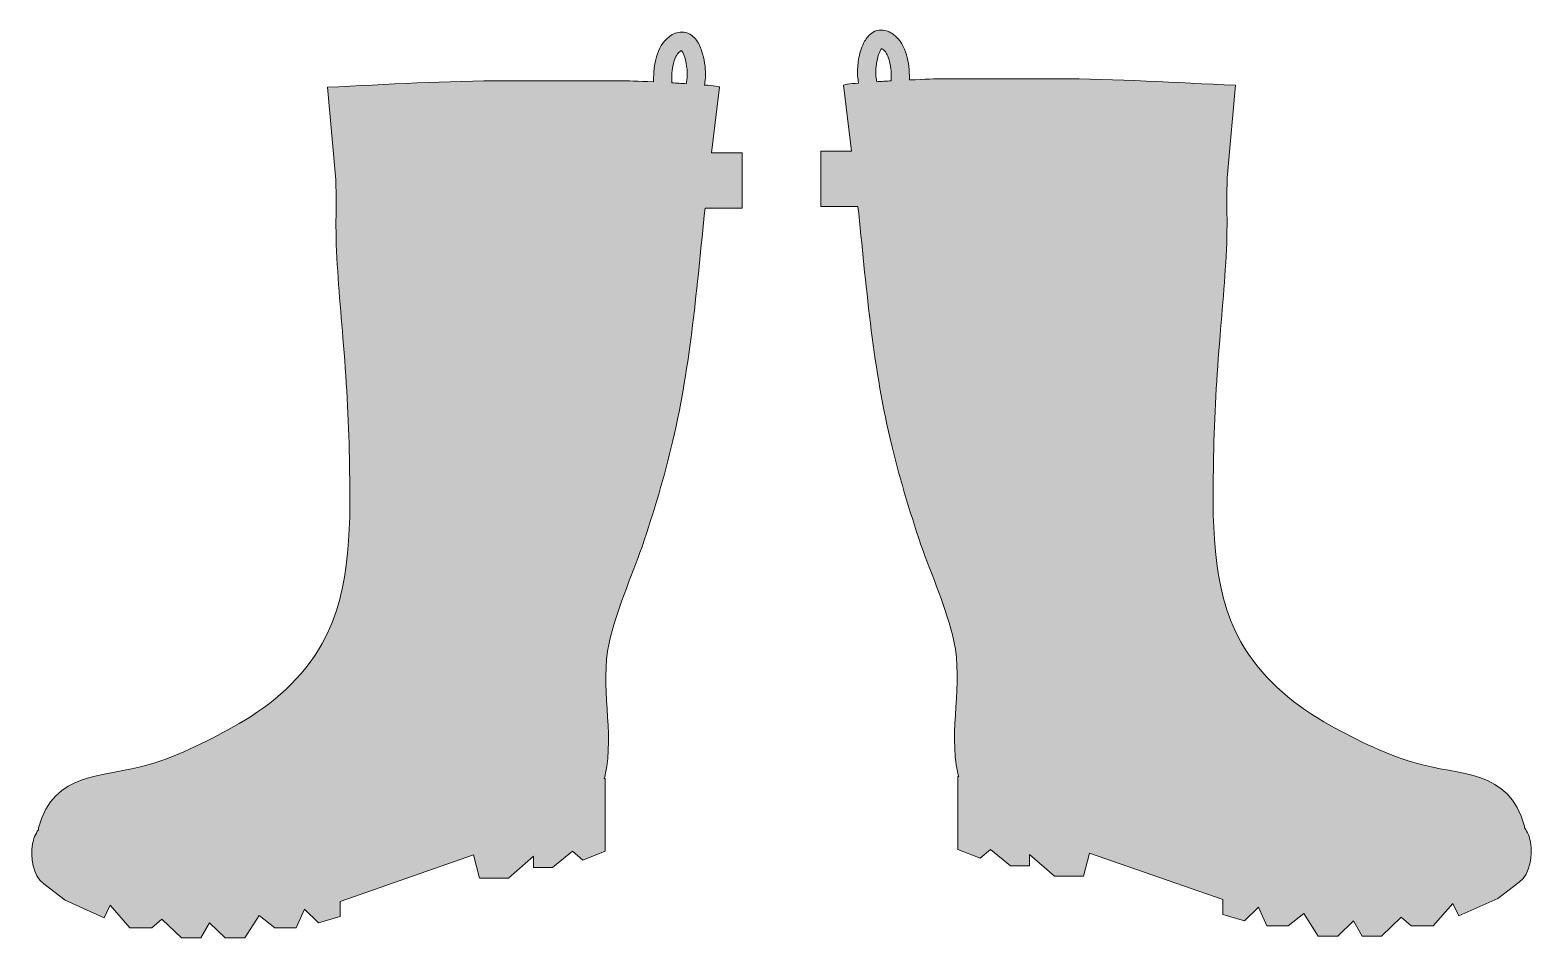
# Model space of a CAD drawing. Header units: inches. Extents: x 0 to 102, y 0 to 62.
import ezdxf

# ---------------------------------------------------------------- set-up
doc = ezdxf.new("R2010")
doc.units = ezdxf.units.IN
doc.header["$MEASUREMENT"] = 0
doc.layers.add('Layer 1', color=7, linetype='Continuous')

msp = doc.modelspace()

# ---------------------------------------------------------------- hatches: boundary and pattern name
at = {"layer": 'Layer 1', "true_color": 0xffdd15}
h = msp.add_hatch(color=40, dxfattribs=at)
h.dxf.hatch_style = 2
edge = h.paths.add_edge_path()
edge.add_spline(control_points=[(46.6, 57.64), (46.6, 57.69), (46.19, 57.74), (45.58, 57.79), (45.6, 57.95), (45.63, 58.11), (45.64, 58.26), (45.64, 58.26), (45.65, 58.3), (45.65, 58.3), (45.65, 58.3), (45.64, 58.27), (45.64, 58.27), (45.65, 58.35), (45.65, 58.43), (45.65, 58.52), (45.65, 58.96), (45.58, 59.55), (45.39, 60.11), (45.3, 60.39), (45.17, 60.67), (44.97, 60.91), (44.87, 61.03), (44.75, 61.15), (44.59, 61.24), (44.43, 61.33), (44.24, 61.39), (44.04, 61.38), (43.73, 61.38), (43.45, 61.26), (43.22, 61.08), (42.75, 60.73), (42.48, 60.23), (42.33, 59.71), (42.18, 59.19), (42.13, 58.63), (42.13, 58.08), (42.13, 58.05), (42.13, 58.03), (42.13, 58), (41.08, 58.05), (40.22, 58.08), (40.08, 58.08), (37.44, 58.08), (34.79, 58.08), (32.15, 58.08), (28.11, 58.08), (24.08, 57.83), (20.05, 57.64), (20.05, 57.64), (20.56, 51.87), (20.56, 51.87), (20.68, 50.56), (20.6, 49.2), (20.62, 47.89), (20.65, 45.46), (20.9, 43.08), (21.09, 40.66), (21.32, 37.94), (21.48, 35.22), (21.53, 32.49), (21.59, 28.43), (21.76, 23.6), (19.68, 19.94), (18.36, 17.61), (16.35, 15.84), (14.05, 14.52), (12.14, 13.43), (10.07, 12.38), (7.96, 11.75), (4.8, 10.81), (1.52, 11.35), (0.47, 7.45), (0.46, 7.41), (0.46, 7.37), (0.46, 7.33), (0.25, 7.06), (0.12, 6.68), (0.06, 6.35), (-0.11, 5.49), (0.07, 4.23), (0.82, 3.66), (0.82, 3.66), (2.27, 2.55), (2.27, 2.55), (2.27, 2.55), (4.91, 1.36), (4.91, 1.36), (4.91, 1.36), (5.33, 2.21), (5.33, 2.21), (5.33, 2.21), (6.66, 0.68), (6.66, 0.68), (6.66, 0.68), (8.14, 0.68), (8.14, 0.68), (8.14, 0.68), (8.82, 1.28), (8.82, 1.28), (8.82, 1.28), (10.15, 0), (10.15, 0), (10.15, 0), (11.46, 0), (11.46, 0), (11.46, 0), (12.06, 1.02), (12.06, 1.02), (12.06, 1.02), (13.12, 0), (13.12, 0), (13.12, 0), (14.44, 0), (14.44, 0), (14.44, 0), (15.42, 1.53), (15.42, 1.53), (15.42, 1.53), (16.48, 0.68), (16.48, 0.68), (16.48, 0.68), (17.93, 0.68), (17.93, 0.68), (17.93, 0.68), (18.49, 1.96), (18.49, 1.96), (18.49, 1.96), (19.43, 1.02), (19.43, 1.02), (19.43, 1.02), (20.91, 1.45), (20.91, 1.45), (20.91, 1.45), (20.91, 2.47), (20.91, 2.47), (20.91, 2.47), (29.93, 5.62), (29.93, 5.62), (29.93, 5.62), (30.35, 4.05), (30.35, 4.05), (30.35, 4.05), (32.31, 4.05), (32.31, 4.05), (32.31, 4.05), (34.01, 5.53), (34.01, 5.53), (34.01, 5.53), (34.01, 4.77), (34.01, 4.77), (34.01, 4.77), (35.29, 4.77), (35.29, 4.77), (35.29, 4.77), (36.65, 5.87), (36.65, 5.87), (36.65, 5.87), (37.33, 5.28), (37.33, 5.28), (37.33, 5.28), (38.86, 5.87), (38.86, 5.87), (38.86, 5.87), (38.86, 9.62), (38.86, 9.62), (38.86, 9.62), (38.86, 10.81), (38.86, 10.81), (38.86, 10.81), (38.79, 10.81), (38.79, 10.81), (38.82, 10.89), (38.85, 10.96), (38.86, 11.05), (39.49, 14.01), (38.48, 17.05), (39.12, 19.98), (39.6, 22.21), (40.61, 24.35), (41.35, 26.51), (42.15, 28.87), (42.87, 31.27), (43.44, 33.7), (44.65, 38.86), (45.07, 44.17), (45.62, 49.44), (45.62, 49.44), (48.13, 49.44), (48.13, 49.44), (48.13, 49.44), (48.13, 53.19), (48.13, 53.19), (48.13, 53.19), (46.05, 53.19), (46.05, 53.19), (46.05, 53.19), (46.6, 57.64), (46.6, 57.64)], knot_values=[0, 0, 0, 0, 1, 1, 1, 2, 2, 2, 3, 3, 3, 4, 4, 4, 5, 5, 5, 6, 6, 6, 7, 7, 7, 8, 8, 8, 9, 9, 9, 10, 10, 10, 11, 11, 11, 12, 12, 12, 13, 13, 13, 14, 14, 14, 15, 15, 15, 16, 16, 16, 17, 17, 17, 18, 18, 18, 19, 19, 19, 20, 20, 20, 21, 21, 21, 22, 22, 22, 23, 23, 23, 24, 24, 24, 25, 25, 25, 26, 26, 26, 27, 27, 27, 28, 28, 28, 29, 29, 29, 30, 30, 30, 31, 31, 31, 32, 32, 32, 33, 33, 33, 34, 34, 34, 35, 35, 35, 36, 36, 36, 37, 37, 37, 38, 38, 38, 39, 39, 39, 40, 40, 40, 41, 41, 41, 42, 42, 42, 43, 43, 43, 44, 44, 44, 45, 45, 45, 46, 46, 46, 47, 47, 47, 48, 48, 48, 49, 49, 49, 50, 50, 50, 51, 51, 51, 52, 52, 52, 53, 53, 53, 54, 54, 54, 55, 55, 55, 56, 56, 56, 57, 57, 57, 58, 58, 58, 59, 59, 59, 60, 60, 60, 61, 61, 61, 62, 62, 62, 63, 63, 63, 64, 64, 64, 65, 65, 65, 66, 66, 66, 66], degree=3, periodic=1)
edge = h.paths.add_edge_path()
edge.add_spline(control_points=[(43.36, 58.08), (43.36, 58.56), (43.41, 59.01), (43.51, 59.36), (43.62, 59.72), (43.77, 59.96), (43.95, 60.09), (43.98, 60.11), (44, 60.12), (44.01, 60.13), (44.04, 60.11), (44.07, 60.06), (44.11, 59.99), (44.2, 59.82), (44.29, 59.54), (44.34, 59.26), (44.39, 58.98), (44.42, 58.7), (44.42, 58.52), (44.42, 58.46), (44.42, 58.42), (44.41, 58.39), (44.41, 58.39), (44.41, 58.39), (44.41, 58.39), (44.4, 58.23), (44.37, 58.06), (44.34, 57.88), (44.03, 57.9), (43.7, 57.92), (43.36, 57.94), (43.36, 57.98), (43.36, 58.03), (43.36, 58.08)], knot_values=[0, 0, 0, 0, 1, 1, 1, 2, 2, 2, 3, 3, 3, 4, 4, 4, 5, 5, 5, 6, 6, 6, 7, 7, 7, 8, 8, 8, 9, 9, 9, 10, 10, 10, 11, 11, 11, 11], degree=3, periodic=1)
h = msp.add_hatch(color=40, dxfattribs=at)
h.dxf.hatch_style = 2
edge = h.paths.add_edge_path()
edge.add_spline(control_points=[(101.14, 7.46), (101.14, 7.5), (101.14, 7.54), (101.13, 7.57), (100.08, 11.48), (96.8, 10.94), (93.64, 11.88), (91.53, 12.51), (89.46, 13.56), (87.55, 14.65), (85.25, 15.97), (83.24, 17.74), (81.92, 20.07), (79.84, 23.72), (80.01, 28.56), (80.07, 32.62), (80.12, 35.35), (80.28, 38.07), (80.51, 40.79), (80.7, 43.21), (80.95, 45.59), (80.98, 48.01), (81, 49.33), (80.92, 50.69), (81.04, 51.99), (81.04, 51.99), (81.55, 57.77), (81.55, 57.77), (77.52, 57.96), (73.49, 58.21), (69.45, 58.21), (66.81, 58.21), (64.16, 58.21), (61.52, 58.21), (61.38, 58.21), (60.52, 58.18), (59.47, 58.13), (59.47, 58.15), (59.47, 58.18), (59.47, 58.21), (59.47, 58.76), (59.42, 59.32), (59.27, 59.84), (59.12, 60.36), (58.85, 60.86), (58.38, 61.21), (58.15, 61.39), (57.87, 61.51), (57.56, 61.51), (57.36, 61.51), (57.16, 61.46), (57.01, 61.37), (56.73, 61.21), (56.56, 60.98), (56.43, 60.75), (56.24, 60.41), (56.13, 60.03), (56.05, 59.66), (55.98, 59.29), (55.95, 58.94), (55.95, 58.65), (55.95, 58.56), (55.95, 58.48), (55.96, 58.39), (55.96, 58.39), (55.96, 58.39), (55.96, 58.39), (55.97, 58.24), (56, 58.08), (56.02, 57.92), (55.41, 57.87), (55, 57.82), (55, 57.77), (55, 57.77), (55.55, 53.31), (55.55, 53.31), (55.55, 53.31), (53.47, 53.31), (53.47, 53.31), (53.47, 53.31), (53.47, 49.57), (53.47, 49.57), (53.47, 49.57), (55.98, 49.57), (55.98, 49.57), (56.53, 44.3), (56.95, 38.99), (58.16, 33.83), (58.73, 31.39), (59.45, 29), (60.25, 26.63), (60.99, 24.48), (62, 22.34), (62.48, 20.11), (63.12, 17.18), (62.11, 14.14), (62.74, 11.17), (62.75, 11.09), (62.78, 11.01), (62.81, 10.94), (62.81, 10.94), (62.74, 10.94), (62.74, 10.94), (62.74, 10.94), (62.74, 9.74), (62.74, 9.74), (62.74, 9.74), (62.74, 6), (62.74, 6), (62.74, 6), (64.27, 5.4), (64.27, 5.4), (64.27, 5.4), (64.95, 6), (64.95, 6), (64.95, 6), (66.31, 4.89), (66.31, 4.89), (66.31, 4.89), (67.59, 4.89), (67.59, 4.89), (67.59, 4.89), (67.59, 5.66), (67.59, 5.66), (67.59, 5.66), (69.29, 4.18), (69.29, 4.18), (69.29, 4.18), (71.25, 4.18), (71.25, 4.18), (71.25, 4.18), (71.67, 5.75), (71.67, 5.75), (71.67, 5.75), (80.69, 2.6), (80.69, 2.6), (80.69, 2.6), (80.69, 1.58), (80.69, 1.58), (80.69, 1.58), (82.17, 1.15), (82.17, 1.15), (82.17, 1.15), (83.11, 2.09), (83.11, 2.09), (83.11, 2.09), (83.67, 0.81), (83.67, 0.81), (83.67, 0.81), (85.12, 0.81), (85.12, 0.81), (85.12, 0.81), (86.18, 1.66), (86.18, 1.66), (86.18, 1.66), (87.16, 0.13), (87.16, 0.13), (87.16, 0.13), (88.48, 0.13), (88.48, 0.13), (88.48, 0.13), (89.54, 1.15), (89.54, 1.15), (89.54, 1.15), (90.14, 0.13), (90.14, 0.13), (90.14, 0.13), (91.45, 0.13), (91.45, 0.13), (91.45, 0.13), (92.78, 1.41), (92.78, 1.41), (92.78, 1.41), (93.46, 0.81), (93.46, 0.81), (93.46, 0.81), (94.94, 0.81), (94.94, 0.81), (94.94, 0.81), (96.27, 2.34), (96.27, 2.34), (96.27, 2.34), (96.69, 1.49), (96.69, 1.49), (96.69, 1.49), (99.33, 2.68), (99.33, 2.68), (99.33, 2.68), (100.78, 3.79), (100.78, 3.79), (101.53, 4.36), (101.71, 5.61), (101.54, 6.48), (101.48, 6.81), (101.35, 7.19), (101.14, 7.46)], knot_values=[0, 0, 0, 0, 1, 1, 1, 2, 2, 2, 3, 3, 3, 4, 4, 4, 5, 5, 5, 6, 6, 6, 7, 7, 7, 8, 8, 8, 9, 9, 9, 10, 10, 10, 11, 11, 11, 12, 12, 12, 13, 13, 13, 14, 14, 14, 15, 15, 15, 16, 16, 16, 17, 17, 17, 18, 18, 18, 19, 19, 19, 20, 20, 20, 21, 21, 21, 22, 22, 22, 23, 23, 23, 24, 24, 24, 25, 25, 25, 26, 26, 26, 27, 27, 27, 28, 28, 28, 29, 29, 29, 30, 30, 30, 31, 31, 31, 32, 32, 32, 33, 33, 33, 34, 34, 34, 35, 35, 35, 36, 36, 36, 37, 37, 37, 38, 38, 38, 39, 39, 39, 40, 40, 40, 41, 41, 41, 42, 42, 42, 43, 43, 43, 44, 44, 44, 45, 45, 45, 46, 46, 46, 47, 47, 47, 48, 48, 48, 49, 49, 49, 50, 50, 50, 51, 51, 51, 52, 52, 52, 53, 53, 53, 54, 54, 54, 55, 55, 55, 56, 56, 56, 57, 57, 57, 58, 58, 58, 59, 59, 59, 60, 60, 60, 61, 61, 61, 62, 62, 62, 63, 63, 63, 64, 64, 64, 65, 65, 65, 65], degree=3, periodic=1)
edge = h.paths.add_edge_path()
edge.add_spline(control_points=[(57.19, 58.52), (57.19, 58.52), (57.18, 58.54), (57.18, 58.54), (57.18, 58.54), (57.19, 58.52), (57.19, 58.52), (57.18, 58.55), (57.18, 58.59), (57.18, 58.65), (57.18, 58.94), (57.25, 59.47), (57.38, 59.85), (57.44, 60.04), (57.52, 60.19), (57.58, 60.25), (57.58, 60.25), (57.58, 60.26), (57.58, 60.26), (57.58, 60.26), (57.65, 60.22), (57.65, 60.22), (57.83, 60.09), (57.98, 59.85), (58.09, 59.49), (58.19, 59.14), (58.24, 58.69), (58.24, 58.21), (58.24, 58.16), (58.24, 58.11), (58.24, 58.07), (57.9, 58.05), (57.57, 58.03), (57.26, 58.01), (57.23, 58.19), (57.2, 58.36), (57.19, 58.52)], knot_values=[0, 0, 0, 0, 1, 1, 1, 2, 2, 2, 3, 3, 3, 4, 4, 4, 5, 5, 5, 6, 6, 6, 7, 7, 7, 8, 8, 8, 9, 9, 9, 10, 10, 10, 11, 11, 11, 12, 12, 12, 12], degree=3, periodic=1)

# ---------------------------------------------------------------- linework, layer by layer
at = {"layer": 'Layer 1', "lineweight": 0}
for points, knots in [([(46.6, 57.64), (46.6, 57.69), (46.19, 57.74), (45.58, 57.79), (45.6, 57.95), (45.63, 58.11), (45.64, 58.26), (45.64, 58.26), (45.65, 58.3), (45.65, 58.3), (45.65, 58.3), (45.64, 58.27), (45.64, 58.27), (45.65, 58.35), (45.65, 58.43), (45.65, 58.52), (45.65, 58.96), (45.58, 59.55), (45.39, 60.11), (45.3, 60.39), (45.17, 60.67), (44.97, 60.91), (44.87, 61.03), (44.75, 61.15), (44.59, 61.24), (44.43, 61.33), (44.24, 61.39), (44.04, 61.38), (43.73, 61.38), (43.45, 61.26), (43.22, 61.08), (42.75, 60.73), (42.48, 60.23), (42.33, 59.71), (42.18, 59.19), (42.13, 58.63), (42.13, 58.08), (42.13, 58.05), (42.13, 58.03), (42.13, 58), (41.08, 58.05), (40.22, 58.08), (40.08, 58.08), (37.44, 58.08), (34.79, 58.08), (32.15, 58.08), (28.11, 58.08), (24.08, 57.83), (20.05, 57.64), (20.05, 57.64), (20.56, 51.87), (20.56, 51.87), (20.68, 50.56), (20.6, 49.2), (20.62, 47.89), (20.65, 45.46), (20.9, 43.08), (21.09, 40.66), (21.32, 37.94), (21.48, 35.22), (21.53, 32.49), (21.59, 28.43), (21.76, 23.6), (19.68, 19.94), (18.36, 17.61), (16.35, 15.84), (14.05, 14.52), (12.14, 13.43), (10.07, 12.38), (7.96, 11.75), (4.8, 10.81), (1.52, 11.35), (0.47, 7.45), (0.46, 7.41), (0.46, 7.37), (0.46, 7.33), (0.25, 7.06), (0.12, 6.68), (0.06, 6.35), (-0.11, 5.49), (0.07, 4.23), (0.82, 3.66), (0.82, 3.66), (2.27, 2.55), (2.27, 2.55), (2.27, 2.55), (4.91, 1.36), (4.91, 1.36), (4.91, 1.36), (5.33, 2.21), (5.33, 2.21), (5.33, 2.21), (6.66, 0.68), (6.66, 0.68), (6.66, 0.68), (8.14, 0.68), (8.14, 0.68), (8.14, 0.68), (8.82, 1.28), (8.82, 1.28), (8.82, 1.28), (10.15, 0), (10.15, 0), (10.15, 0), (11.46, 0), (11.46, 0), (11.46, 0), (12.06, 1.02), (12.06, 1.02), (12.06, 1.02), (13.12, 0), (13.12, 0), (13.12, 0), (14.44, 0), (14.44, 0), (14.44, 0), (15.42, 1.53), (15.42, 1.53), (15.42, 1.53), (16.48, 0.68), (16.48, 0.68), (16.48, 0.68), (17.93, 0.68), (17.93, 0.68), (17.93, 0.68), (18.49, 1.96), (18.49, 1.96), (18.49, 1.96), (19.43, 1.02), (19.43, 1.02), (19.43, 1.02), (20.91, 1.45), (20.91, 1.45), (20.91, 1.45), (20.91, 2.47), (20.91, 2.47), (20.91, 2.47), (29.93, 5.62), (29.93, 5.62), (29.93, 5.62), (30.35, 4.05), (30.35, 4.05), (30.35, 4.05), (32.31, 4.05), (32.31, 4.05), (32.31, 4.05), (34.01, 5.53), (34.01, 5.53), (34.01, 5.53), (34.01, 4.77), (34.01, 4.77), (34.01, 4.77), (35.29, 4.77), (35.29, 4.77), (35.29, 4.77), (36.65, 5.87), (36.65, 5.87), (36.65, 5.87), (37.33, 5.28), (37.33, 5.28), (37.33, 5.28), (38.86, 5.87), (38.86, 5.87), (38.86, 5.87), (38.86, 9.62), (38.86, 9.62), (38.86, 9.62), (38.86, 10.81), (38.86, 10.81), (38.86, 10.81), (38.79, 10.81), (38.79, 10.81), (38.82, 10.89), (38.85, 10.96), (38.86, 11.05), (39.49, 14.01), (38.48, 17.05), (39.12, 19.98), (39.6, 22.21), (40.61, 24.35), (41.35, 26.51), (42.15, 28.87), (42.87, 31.27), (43.44, 33.7), (44.65, 38.86), (45.07, 44.17), (45.62, 49.44), (45.62, 49.44), (48.13, 49.44), (48.13, 49.44), (48.13, 49.44), (48.13, 53.19), (48.13, 53.19), (48.13, 53.19), (46.05, 53.19), (46.05, 53.19), (46.05, 53.19), (46.6, 57.64), (46.6, 57.64)], [0, 0, 0, 0, 1, 1, 1, 2, 2, 2, 3, 3, 3, 4, 4, 4, 5, 5, 5, 6, 6, 6, 7, 7, 7, 8, 8, 8, 9, 9, 9, 10, 10, 10, 11, 11, 11, 12, 12, 12, 13, 13, 13, 14, 14, 14, 15, 15, 15, 16, 16, 16, 17, 17, 17, 18, 18, 18, 19, 19, 19, 20, 20, 20, 21, 21, 21, 22, 22, 22, 23, 23, 23, 24, 24, 24, 25, 25, 25, 26, 26, 26, 27, 27, 27, 28, 28, 28, 29, 29, 29, 30, 30, 30, 31, 31, 31, 32, 32, 32, 33, 33, 33, 34, 34, 34, 35, 35, 35, 36, 36, 36, 37, 37, 37, 38, 38, 38, 39, 39, 39, 40, 40, 40, 41, 41, 41, 42, 42, 42, 43, 43, 43, 44, 44, 44, 45, 45, 45, 46, 46, 46, 47, 47, 47, 48, 48, 48, 49, 49, 49, 50, 50, 50, 51, 51, 51, 52, 52, 52, 53, 53, 53, 54, 54, 54, 55, 55, 55, 56, 56, 56, 57, 57, 57, 58, 58, 58, 59, 59, 59, 60, 60, 60, 61, 61, 61, 62, 62, 62, 63, 63, 63, 64, 64, 64, 65, 65, 65, 66, 66, 66, 66]), ([(101.14, 7.46), (101.14, 7.5), (101.14, 7.54), (101.13, 7.57), (100.08, 11.48), (96.8, 10.94), (93.64, 11.88), (91.53, 12.51), (89.46, 13.56), (87.55, 14.65), (85.25, 15.97), (83.24, 17.74), (81.92, 20.07), (79.84, 23.72), (80.01, 28.56), (80.07, 32.62), (80.12, 35.35), (80.28, 38.07), (80.51, 40.79), (80.7, 43.21), (80.95, 45.59), (80.98, 48.01), (81, 49.33), (80.92, 50.69), (81.04, 51.99), (81.04, 51.99), (81.55, 57.77), (81.55, 57.77), (77.52, 57.96), (73.49, 58.21), (69.45, 58.21), (66.81, 58.21), (64.16, 58.21), (61.52, 58.21), (61.38, 58.21), (60.52, 58.18), (59.47, 58.13), (59.47, 58.15), (59.47, 58.18), (59.47, 58.21), (59.47, 58.76), (59.42, 59.32), (59.27, 59.84), (59.12, 60.36), (58.85, 60.86), (58.38, 61.21), (58.15, 61.39), (57.87, 61.51), (57.56, 61.51), (57.36, 61.51), (57.16, 61.46), (57.01, 61.37), (56.73, 61.21), (56.56, 60.98), (56.43, 60.75), (56.24, 60.41), (56.13, 60.03), (56.05, 59.66), (55.98, 59.29), (55.95, 58.94), (55.95, 58.65), (55.95, 58.56), (55.95, 58.48), (55.96, 58.39), (55.96, 58.39), (55.96, 58.39), (55.96, 58.39), (55.97, 58.24), (56, 58.08), (56.02, 57.92), (55.41, 57.87), (55, 57.82), (55, 57.77), (55, 57.77), (55.55, 53.31), (55.55, 53.31), (55.55, 53.31), (53.47, 53.31), (53.47, 53.31), (53.47, 53.31), (53.47, 49.57), (53.47, 49.57), (53.47, 49.57), (55.98, 49.57), (55.98, 49.57), (56.53, 44.3), (56.95, 38.99), (58.16, 33.83), (58.73, 31.39), (59.45, 29), (60.25, 26.63), (60.99, 24.48), (62, 22.34), (62.48, 20.11), (63.12, 17.18), (62.11, 14.14), (62.74, 11.17), (62.75, 11.09), (62.78, 11.01), (62.81, 10.94), (62.81, 10.94), (62.74, 10.94), (62.74, 10.94), (62.74, 10.94), (62.74, 9.74), (62.74, 9.74), (62.74, 9.74), (62.74, 6), (62.74, 6), (62.74, 6), (64.27, 5.4), (64.27, 5.4), (64.27, 5.4), (64.95, 6), (64.95, 6), (64.95, 6), (66.31, 4.89), (66.31, 4.89), (66.31, 4.89), (67.59, 4.89), (67.59, 4.89), (67.59, 4.89), (67.59, 5.66), (67.59, 5.66), (67.59, 5.66), (69.29, 4.18), (69.29, 4.18), (69.29, 4.18), (71.25, 4.18), (71.25, 4.18), (71.25, 4.18), (71.67, 5.75), (71.67, 5.75), (71.67, 5.75), (80.69, 2.6), (80.69, 2.6), (80.69, 2.6), (80.69, 1.58), (80.69, 1.58), (80.69, 1.58), (82.17, 1.15), (82.17, 1.15), (82.17, 1.15), (83.11, 2.09), (83.11, 2.09), (83.11, 2.09), (83.67, 0.81), (83.67, 0.81), (83.67, 0.81), (85.12, 0.81), (85.12, 0.81), (85.12, 0.81), (86.18, 1.66), (86.18, 1.66), (86.18, 1.66), (87.16, 0.13), (87.16, 0.13), (87.16, 0.13), (88.48, 0.13), (88.48, 0.13), (88.48, 0.13), (89.54, 1.15), (89.54, 1.15), (89.54, 1.15), (90.14, 0.13), (90.14, 0.13), (90.14, 0.13), (91.45, 0.13), (91.45, 0.13), (91.45, 0.13), (92.78, 1.41), (92.78, 1.41), (92.78, 1.41), (93.46, 0.81), (93.46, 0.81), (93.46, 0.81), (94.94, 0.81), (94.94, 0.81), (94.94, 0.81), (96.27, 2.34), (96.27, 2.34), (96.27, 2.34), (96.69, 1.49), (96.69, 1.49), (96.69, 1.49), (99.33, 2.68), (99.33, 2.68), (99.33, 2.68), (100.78, 3.79), (100.78, 3.79), (101.53, 4.36), (101.71, 5.61), (101.54, 6.48), (101.48, 6.81), (101.35, 7.19), (101.14, 7.46)], [0, 0, 0, 0, 1, 1, 1, 2, 2, 2, 3, 3, 3, 4, 4, 4, 5, 5, 5, 6, 6, 6, 7, 7, 7, 8, 8, 8, 9, 9, 9, 10, 10, 10, 11, 11, 11, 12, 12, 12, 13, 13, 13, 14, 14, 14, 15, 15, 15, 16, 16, 16, 17, 17, 17, 18, 18, 18, 19, 19, 19, 20, 20, 20, 21, 21, 21, 22, 22, 22, 23, 23, 23, 24, 24, 24, 25, 25, 25, 26, 26, 26, 27, 27, 27, 28, 28, 28, 29, 29, 29, 30, 30, 30, 31, 31, 31, 32, 32, 32, 33, 33, 33, 34, 34, 34, 35, 35, 35, 36, 36, 36, 37, 37, 37, 38, 38, 38, 39, 39, 39, 40, 40, 40, 41, 41, 41, 42, 42, 42, 43, 43, 43, 44, 44, 44, 45, 45, 45, 46, 46, 46, 47, 47, 47, 48, 48, 48, 49, 49, 49, 50, 50, 50, 51, 51, 51, 52, 52, 52, 53, 53, 53, 54, 54, 54, 55, 55, 55, 56, 56, 56, 57, 57, 57, 58, 58, 58, 59, 59, 59, 60, 60, 60, 61, 61, 61, 62, 62, 62, 63, 63, 63, 64, 64, 64, 65, 65, 65, 65]), ([(43.36, 58.08), (43.36, 58.56), (43.41, 59.01), (43.51, 59.36), (43.62, 59.72), (43.77, 59.96), (43.95, 60.09), (43.98, 60.11), (44, 60.12), (44.01, 60.13), (44.04, 60.11), (44.07, 60.06), (44.11, 59.99), (44.2, 59.82), (44.29, 59.54), (44.34, 59.26), (44.39, 58.98), (44.42, 58.7), (44.42, 58.52), (44.42, 58.46), (44.42, 58.42), (44.41, 58.39), (44.41, 58.39), (44.41, 58.39), (44.41, 58.39), (44.4, 58.23), (44.37, 58.06), (44.34, 57.88), (44.03, 57.9), (43.7, 57.92), (43.36, 57.94), (43.36, 57.98), (43.36, 58.03), (43.36, 58.08)], [0, 0, 0, 0, 1, 1, 1, 2, 2, 2, 3, 3, 3, 4, 4, 4, 5, 5, 5, 6, 6, 6, 7, 7, 7, 8, 8, 8, 9, 9, 9, 10, 10, 10, 11, 11, 11, 11]), ([(57.19, 58.52), (57.19, 58.52), (57.18, 58.54), (57.18, 58.54), (57.18, 58.54), (57.19, 58.52), (57.19, 58.52), (57.18, 58.55), (57.18, 58.59), (57.18, 58.65), (57.18, 58.94), (57.25, 59.47), (57.38, 59.85), (57.44, 60.04), (57.52, 60.19), (57.58, 60.25), (57.58, 60.25), (57.58, 60.26), (57.58, 60.26), (57.58, 60.26), (57.65, 60.22), (57.65, 60.22), (57.83, 60.09), (57.98, 59.85), (58.09, 59.49), (58.19, 59.14), (58.24, 58.69), (58.24, 58.21), (58.24, 58.16), (58.24, 58.11), (58.24, 58.07), (57.9, 58.05), (57.57, 58.03), (57.26, 58.01), (57.23, 58.19), (57.2, 58.36), (57.19, 58.52)], [0, 0, 0, 0, 1, 1, 1, 2, 2, 2, 3, 3, 3, 4, 4, 4, 5, 5, 5, 6, 6, 6, 7, 7, 7, 8, 8, 8, 9, 9, 9, 10, 10, 10, 11, 11, 11, 12, 12, 12, 12])]:
    msp.add_open_spline(points, degree=3, knots=knots, dxfattribs=at)

doc.saveas('drawing.dxf')
